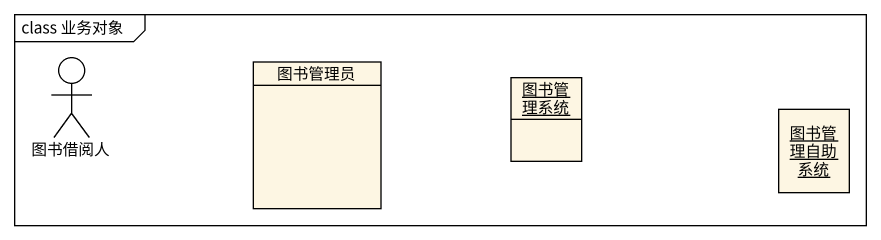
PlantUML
@startuml
mainframe class 业务对象
allowmixing
hide circle
hide empty members
actor 图书借阅人
class 图书管理员
object 图书管理系统
object 图书管理自助系统
@enduml
